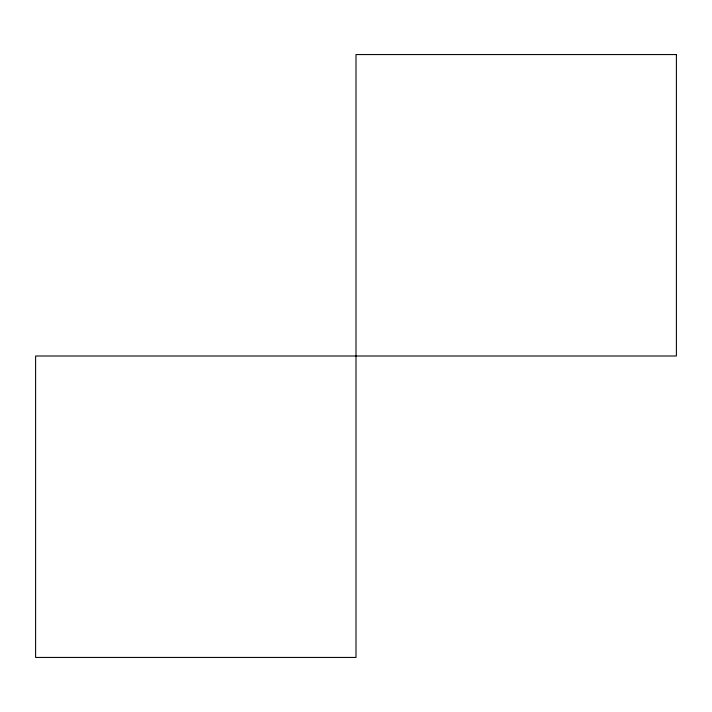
<?xml version="1.0" encoding="UTF-8"?>
<svg xmlns="http://www.w3.org/2000/svg" width="712" height="712" viewBox="0 0 712 712"><rect width="100%" height="100%" fill="white"/><g stroke="black" fill="none" stroke-linecap="round" stroke-linejoin="round"><path stroke-width="1.07" d="M676.4 54.557L356 54.557L356 657.443L35.6 657.443L35.6 356L676.4 356L676.4 54.557"/></g></svg>
